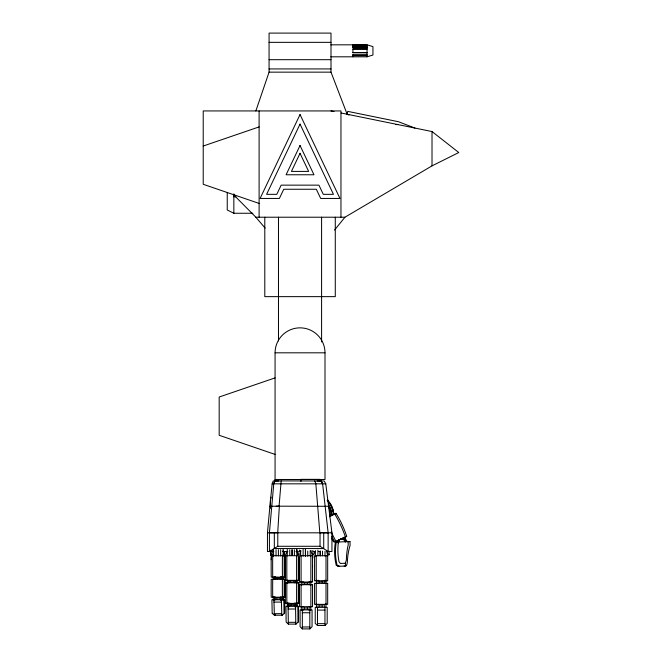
<?xml version="1.0" encoding="UTF-8"?>
<svg xmlns="http://www.w3.org/2000/svg" width="662" height="662" viewBox="0 0 662 662"><rect width="100%" height="100%" fill="white"/><g stroke="black" fill="none" stroke-linecap="round" stroke-linejoin="round"><path stroke-width="0.99" d="M271.859 554.21L271.859 555.153L270.493 555.153L270.493 554.21L271.859 554.21L273.166 549.261M312.538 566.73L312.538 565.58M327.591 555.153L326.548 550.908M328.526 554.781L329.064 554.839L329.064 554.21L327.591 554.21M290.411 605.622L290.411 603.901M293.374 605.622L293.382 603.901M276.319 599.135L276.327 597.637M277.759 599.135L277.833 597.637M279.265 599.135L279.273 597.637M287.258 583.065L287.325 580.334M287.598 606.632L287.573 602.61M288.889 582.957L288.93 580.64M288.905 603.413L288.889 605.887M295.037 582.957L295.078 580.64M295.045 603.413L295.037 605.887M296.733 583.065L296.799 580.334M297.072 606.632L297.039 602.61M288.872 582.345L288.889 581.013M288.889 602.685L288.872 606.797M290.411 582.229L290.436 580.615M291.868 582.229L291.95 580.615M293.382 582.229L293.407 580.615M295.012 582.345L295.037 581.013M295.029 602.685L295.02 606.797M274.879 597.215L274.862 599.367M280.994 597.215L280.978 599.367M283.295 600.012L283.245 596.512M273.265 579.515L273.381 577.132M274.862 579.416L275.003 576.61M280.978 579.416L281.118 576.61M282.699 579.515L282.815 577.132M287.291 602.776L287.275 606.822M296.766 602.776L296.75 606.822M274.862 596.586L274.838 600.161M280.978 596.586L280.945 600.161M274.821 578.878L274.929 576.718M276.327 578.787L276.368 577.38M277.767 578.787L277.817 577.38L277.833 578.787M279.273 578.787L279.323 577.38M280.936 578.878L281.036 576.718M273.323 596.661L273.29 600.177M282.748 596.661L282.715 600.177M273.795 551.52L267.456 551.52L267.456 532.819L269.906 506.281L279.066 506.182L281.176 480.893L321.144 480.984L322.617 483.831L328.137 532.819L328.137 551.52L331.943 551.52L331.943 532.819L325.778 483.831L324.173 480.984L317.024 480.984M328.137 551.52L320.044 546.282L277.783 546.282L269.417 551.52L269.417 532.819L273.77 483.831L274.722 480.984L281.176 480.893M269.906 506.281L272.14 483.831L273.183 480.984L278.859 480.984M338.464 539.935L338.456 542.865M338.762 541.739L339.267 539.629M339.176 541.756C338.903 537.081 344.712 538.645 345.581 541.963M271.155 559.713L271.643 555.526L273.282 555.799L273.414 554.673L271.751 554.615M273.472 556.047L273.638 554.615M283.129 555.799L283.303 554.301M336.999 541.979L335.419 542.062L335.187 543.452A55.616 55.351 -88.1 0 0 336.039 564.314L336.255 565.174L338.845 566.324L336.255 565.174M314.649 551.363L314.152 554.21L311.802 554.21L310.991 550.47M331.364 515.723C332.44 511.668 330.719 507.456 328.393 504.163M275.011 615.221L275.16 614.46M282.591 614.46L282.442 615.221L274.416 615.221L272.239 613.426L272.132 611.465A38.504 4.427 -90 0 0 271.925 601.824L271.925 599.764L284.652 599.764L284.668 600.533A33.001 3.79 -90 0 1 284.668 612.259L284.552 613.426L281.847 615.221L281.698 613.004A36.087 4.146 -90 0 0 281.391 602.097L281.391 599.764M349.006 115.056L347.153 114.228L347.732 111.373L398.4 121.717L414.917 128.056M286.828 551.405L286.241 554.21L284.139 554.21L283.071 550.817M271.056 497.154L270.386 500.1L270.386 508.325M274.622 481.448L275.069 479.487L275.069 352.813A24.966 24.966 0 0 1 300.035 327.847A24.966 24.966 0 0 1 325.001 352.813L325.001 479.487L275.069 479.487M300.887 550.726L299.944 554.202L297.594 554.202L296.799 549.857M329.535 514.225L329.999 511.18L328.973 507.456M272.14 483.831L273.77 483.831L274.73 480.984M255.855 110.935L269.07 72.15L269.07 33.1L331 33.1L331 72.15L347.153 114.228M344.083 566.051L345.771 566.043L345.283 563.246L346.367 560.118A70.28 69.932 -88.1 0 1 348.212 544.859L348.088 541.624L349.975 541.524L350.124 545.19A65.273 64.95 -88.1 0 0 347.335 562.485L346.83 564.802L345.771 566.043L337.968 566.3M329.453 516.782C332.299 513.547 330.479 508.706 328.509 505.478M334.583 230.02L344.935 217.219L432.013 165.864L458.783 152.533L432.013 131.548L341.096 112.995M309.816 628.9L312.059 626.691L312.059 609.884L300.093 609.884L300.093 626.691L302.335 628.9L309.816 628.9L309.816 609.884M324.959 625.482L327.202 623.372L327.202 607.352L315.236 607.352L315.236 623.372L317.479 625.482L324.959 625.482L324.959 607.352M296.162 624.109L288.359 624.109L286.149 622.04L286.092 619.789A50.13 3.236 90 0 0 285.976 608.709L285.976 606.342L298.388 606.342L298.397 607.228A43.46 2.805 -90 0 1 298.397 620.708L298.339 622.04L295.823 624.109L295.74 621.56A46.621 3.012 -90 0 0 295.575 609.023M329.618 516.426L335.982 513.34A99.358 98.878 -88.1 0 1 346.689 536.361L336.056 541.458L333.656 541.913A148.627 147.899 -88.1 0 1 331.604 538.206M333.003 514.159L335.982 513.34L329.577 516.343M346.689 536.361L334.807 541.946A148.627 147.899 -88.1 0 1 331.761 536.369M333.218 513.96L334.831 513.298M203.217 146.037L259.107 126.905M275.069 377.894L219.18 397.026L219.18 435.282L275.069 454.405M330.818 56.808L367.038 56.808L372.946 55.029L372.946 46.605L367.038 44.842L352.92 44.884L352.92 47.747M270.493 554.839L271.072 554.781M345.283 563.246L340.384 563.453L339.002 561.682A61.036 60.739 -88.1 0 1 338.257 543.245L338.406 542.021L335.419 542.062M346.681 541.574L349.975 541.524L336.296 542.095L336.064 543.477A55.616 55.351 -88.1 0 0 336.917 564.338L337.132 565.207M273.77 483.831L325.778 483.831M276.186 506.215L279.356 506.182L277.726 532.72L269.417 532.819M269.07 42.343L331 42.343M330.843 44.826L367.038 44.826L367.038 56.808M352.92 46.017L367.038 46.017M352.92 46.977L367.038 46.977M352.92 47.325L367.038 47.325M367.038 48.814L352.92 48.814L352.92 52.819L367.038 52.819M352.92 49.137L367.038 49.137M352.92 52.497L367.038 52.497M352.92 54.656L367.038 54.656M352.92 55.616L367.038 55.616M269.07 59.688L331 59.688M269.07 68.931L331 68.931M269.07 72.15L331 72.15M395.785 124.564L397.821 124.564M233.843 196.755L235.846 196.755M227.24 192.7L227.24 209.995L233.843 213.255L252.851 213.255M233.504 194.653L255.855 217.219L344.935 217.219M275.069 352.813L325.001 352.813M279.066 506.182L328.724 506.281M267.456 532.819L331.943 532.819M282.707 551.52L287.805 551.52M295.955 551.52L297.999 551.52M313.292 551.52L315.327 551.52M318.389 551.52L320.425 551.52M327.673 555.724L314.566 555.724L314.566 580.822L327.673 580.822L327.673 554.574M273.96 599.764L273.96 602.097L281.391 602.097M288.111 606.342L288.111 609.023L295.575 609.023L295.575 606.342M317.479 610.091L324.959 610.091M302.335 612.755L309.816 612.755M272.239 613.426L272.661 613.426M273.96 602.097A36.087 4.146 -90 0 1 274.267 613.004L274.267 613.666L281.698 613.666M288.111 609.023A46.621 3.012 -90 0 1 288.276 621.56L288.284 622.321L295.748 622.321M317.479 623.654L324.959 623.654M302.335 626.98L309.816 626.98M328.137 532.819L319.82 532.72L315.848 483.74L314.715 480.893M347.947 541.549L348.733 541.574M338.952 566.267L339.656 566.283M331 110.935L334.029 111.555M259.107 203.416L203.217 184.293L203.217 110.935L340.963 110.935L340.963 217.219M342.75 538.148L345.87 541.566M342.519 539.058L343.487 539.77M344 537.379L347.078 541.524M343.818 537.37L346.905 541.524M343.52 537.974L345.87 540.631M327.409 499.942C331.091 503.666 333.64 508.73 333.598 514.035M327.326 500.282L331.232 505.511L333.342 511.561M327.243 500.629C330.926 504.353 333.474 509.409 333.441 514.722M255.855 217.219L265.131 228.092M344.662 538.314L346.731 541.516M344.389 540.755L345.167 541.946M321.161 480.984L322.617 483.831M274.416 615.221L274.267 613.666M284.13 613.426L284.023 611.465A38.504 4.427 90 0 0 283.808 601.824L283.808 599.764M283.204 577.024L283.336 579.333M333.342 511.544L333.516 514.391A99.358 73.788 0 0 0 333.267 512.835M288.359 624.109L288.284 622.321M281.648 577.231L281.698 578.158M298.099 622.04L298.041 619.789A50.13 3.236 -90 0 0 297.917 608.709L297.917 606.342M297.023 580.21L297.089 582.866M287.548 580.21L287.614 582.866M338.257 542.013L338.299 542.981M432.013 131.548L432.013 165.864M352.92 54.532L352.92 56.808M335.278 217.219L335.278 296.642L264.792 296.642L264.792 217.219M329.064 551.148L329.064 554.839M327.591 552.216L327.591 556.419M326.01 555.724L326.01 580.822M326.01 583.338L326.01 604.356M325.936 580.177L325.936 583.619M325.936 603.719L325.936 606.806M325.001 551.281L325.001 556.088M324.264 580.21L324.264 583.503M324.264 604.365L324.264 606.889M323.718 532.819L323.718 548.55L274.325 548.55L274.325 532.819M322.675 581.112L322.675 582.759M322.675 604.869L322.675 606.615M322.518 551.09L322.518 555.799M321.591 217.219L321.591 341.948M321.219 581.112L321.161 582.759M321.161 604.869L321.161 606.615M320.259 551.09L320.259 555.799M320.16 551.09L320.16 555.799M320.044 532.819L320.044 546.282M319.87 481.382L319.87 479.354L300.904 479.354L300.904 481.415M319.705 581.112L319.705 582.759M319.705 604.869L319.705 606.615M318.108 580.21L318.108 583.503M318.108 604.365L318.108 606.889M317.901 550.105L317.901 555.799M317.479 607.352L317.479 625.482M316.444 580.177L316.444 583.619M316.444 603.719L316.444 606.806M316.229 555.724L316.229 580.822M316.229 583.338L316.229 604.356M315.426 550.561L315.426 556.088M312.828 550.428L312.803 557.876M310.867 555.724L310.867 582.055M310.867 584.695L310.867 606.74M310.792 581.377L310.792 584.985M310.792 606.864L310.792 610.198M310.213 550.685L310.213 555.881M309.129 581.41L309.129 584.869M309.129 606.756L309.129 610.381M307.739 551.065L307.739 556.221M307.532 582.353L307.532 584.091M307.532 607.277L307.532 609.114M306.076 582.353L306.018 584.091M306.076 607.277L306.018 609.114M305.472 549.443L305.472 556.221M305.381 549.443L305.381 556.221M304.561 582.353L304.561 584.091M304.561 607.277L304.561 609.114M303.122 549.443L303.122 556.221M302.973 581.41L302.973 584.869M302.973 606.756L302.973 610.381M302.335 609.884L302.335 628.9M301.301 581.377L301.301 584.985M301.301 606.864L301.301 610.198M301.094 555.724L301.094 582.055M301.094 584.695L301.094 606.74M300.639 550.685L300.639 555.881M299.447 550.097L299.447 551.835M298.049 551.413L298.049 555.062M296.849 549.435L296.849 555.799M295.178 606.342L295.178 607.054M294.375 549.783L294.375 555.319M292.116 549.783L292.116 555.319M292.016 549.783L292.016 555.319M289.757 549.783L289.757 555.319M288.458 606.342L288.458 607.054M287.283 549.435L287.283 555.799M284.685 551.835L284.685 553.382M284.685 554.417L284.685 555.923M284.139 554.21L284.139 555.153M283.137 549.212L283.137 556.088M281.044 599.764L281.044 600.376M280.663 549.683L280.663 555.931M278.479 217.219L278.479 340.922M278.396 549.683L278.396 555.931M277.783 532.819L277.783 546.282M276.046 549.683L276.046 555.931M274.358 599.764L274.358 600.376M273.563 550.66L273.563 556.088M270.973 550.693L270.973 554.442M270.493 550.114L270.493 555.153M259.107 110.935L259.107 217.219M233.843 193.834L233.843 213.255M332.68 509.715A99.358 73.788 0 0 1 332.994 511.271M282.442 597.198A61.847 7.108 -90 0 1 282.442 579.275M272.727 597.198A61.847 7.108 -90 0 1 272.727 579.275M284.238 597.198A77.826 8.945 -90 0 1 284.238 579.275M282.442 577.132A88.021 10.12 -90 0 1 282.442 555.724M272.727 577.132A88.021 10.12 -90 0 1 272.727 555.724M285.198 555.724A166.137 19.099 -90 0 1 285.198 577.132L271.213 577.132A110.877 12.744 -90 0 1 271.213 555.724L298.363 555.724A146.352 9.442 -90 0 0 298.363 580.334M284.238 577.132A110.877 12.744 -90 0 1 284.238 555.724M296.626 603.396A81.534 5.263 -90 0 1 296.626 582.8M286.861 603.396A81.534 5.263 -90 0 1 286.861 582.8M298.363 603.396A102.684 6.628 -90 0 1 298.363 582.8M296.626 580.334A116.115 7.497 -90 0 1 296.626 555.724M286.861 580.334A116.115 7.497 -90 0 1 286.861 555.724M298.91 557.768A219.403 14.159 -90 0 1 298.91 580.334L285.281 580.334A146.352 9.442 -90 0 1 285.281 555.724M336.056 541.458A187.445 186.527 -88.1 0 1 331.215 532.041M334.757 514.01A125.126 124.514 -88.1 0 1 345.465 537.039M291.868 603.901L291.859 605.622L291.925 603.901M300.035 114.551L260.1 198.443L279.372 198.443L283.75 189.258L316.312 189.258L320.689 198.443L339.962 198.443L300.035 114.551M300.035 124.108L266.604 194.338L276.782 194.338L281.16 185.145L318.91 185.145L323.279 194.338L333.458 194.338L300.035 124.108M300.035 145.491L286.1 174.768L313.97 174.768L300.035 145.491M300.035 153.311L291.421 171.408L308.649 171.408L300.035 153.311M312.538 555.724L299.423 555.724L299.423 582.055L312.538 582.055L312.538 555.724M285.198 579.275L271.213 579.275A77.826 8.945 -90 0 0 271.213 597.198L285.198 597.198A116.504 13.389 -90 0 0 285.198 579.275M298.91 582.8L285.281 582.8A102.684 6.628 -90 0 0 285.281 603.396L298.91 603.396A153.832 9.93 -90 0 0 298.91 582.8M327.673 583.338L314.566 583.338L314.566 604.356L327.673 604.356L327.673 583.338M312.538 584.695L299.423 584.695L299.423 606.74L312.538 606.74L312.538 584.695"/></g></svg>
